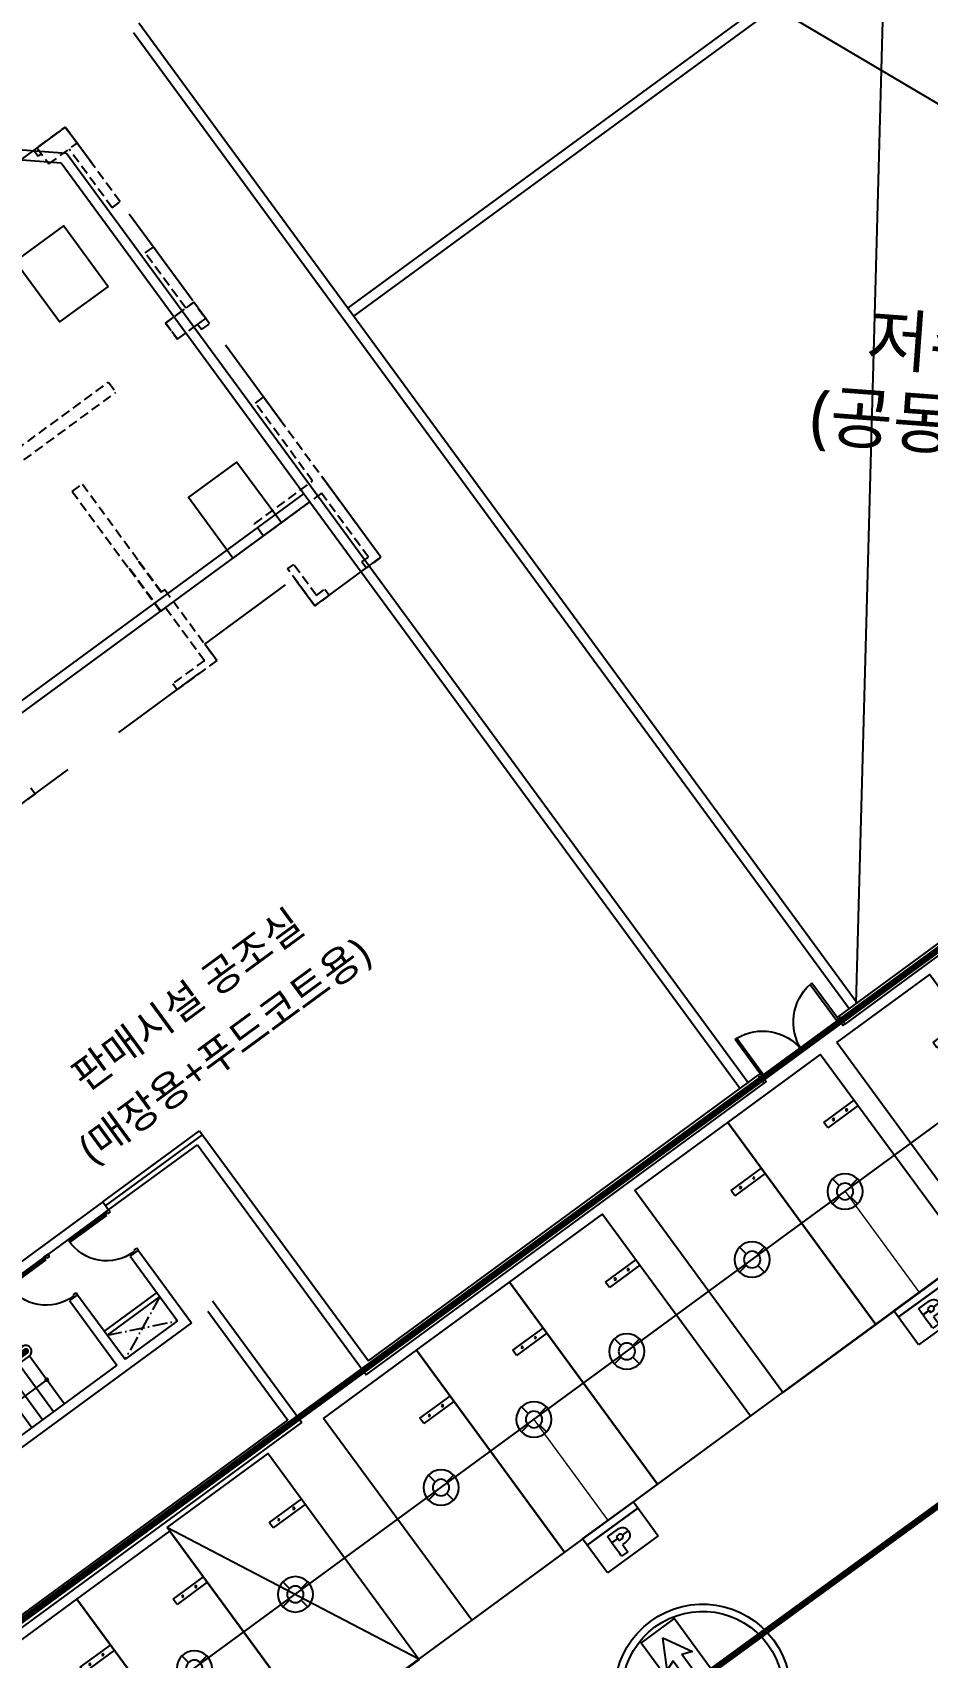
# Model space of a CAD drawing. Header units: millimetres. Extents: x 75184266 to 76346726, y -35077925 to -33679385.
# Drawn here: x 75458268 to 75476135, y -34542283 to -34509834 of the extents above; entities that cross this region are included whole.
import ezdxf
from ezdxf.enums import TextEntityAlignment as Align

# ---------------------------------------------------------------- set-up
doc = ezdxf.new("R2010")
doc.units = ezdxf.units.MM
doc.header["$LTSCALE"] = 50
doc.header["$MEASUREMENT"] = 0
for name, pattern in [('ACAD_ISO10W100', [18.5, 12, -3, 0.5, -3]), ('HIDDEN', [0.375, 0.25, -0.125]), ('HIDDEN2', [0.1875, 0.125, -0.0625]), ('XR-지하3층$0$H', [1.3, 0.8, -0.5])]:
    doc.linetypes.add(name, pattern=pattern)
doc.layers.get('0').update_dxf_attribs({"linetype": 'CONTINUOUS'})
for name, color, linetype in [('0-유도관제', 6, 'CONTINUOUS'), ('CON', 2, 'CONTINUOUS'), ('DK1', 6, 'CONTINUOUS'), ('DOOR', 7, 'CONTINUOUS'), ('HD', 7, 'CONTINUOUS'), ('open', 1, 'ACAD_ISO10W100'), ('RACEWAY', 4, 'HIDDEN'), ('W1', 3, 'CONTINUOUS'), ('XR-지하3층$0$a-door', 6, 'CONTINUOUS'), ('XR-지하3층$0$CON', 2, 'CONTINUOUS'), ('XR-지하3층$0$일반주차', 8, 'CONTINUOUS'), ('XR-지하3층$0$확장형주차', 8, 'CONTINUOUS')]:
    doc.layers.add(name, color=color, linetype=linetype)
doc.layers.add('건축', color=8, linetype='CONTINUOUS', plot=False)
for name, color, linetype, lineweight in [('구역제어-S.C.M', 2, 'CONTINUOUS', 100), ('주차유도-LGM', 6, 'CONTINUOUS', 20), ('주차유도-USM', 1, 'CONTINUOUS', 35), ('주차유도-레이스웨이', 1, 'CONTINUOUS', 25)]:
    doc.layers.add(name, color=color, linetype=linetype, lineweight=lineweight)
doc.styles.add('XR-지하3층$0$맑은고딕', font='malgun.ttf')

# ---------------------------------------------------------------- blocks, each defined once
blk = doc.blocks.new('XR-지하3층$0$일반형 주차')
at = {"layer": 'XR-지하3층$0$일반주차'}
for p, q in [((750, 3865), (0, 3865)), ((0, 3735), (750, 3735)), ((750, 3735), (750, 3865))]:
    blk.add_line(p, q, dxfattribs=at)
blk.add_lwpolyline([(2300, 5000), (0, 5000), (0, 0), (2300, 0)], close=True, dxfattribs=at)
for centre in [(238, 3800), (563, 3800)]:
    blk.add_circle(centre, 17.5, dxfattribs=at)
blk = doc.blocks.new('XR-지하3층$0$확장형 주차')
at = {"layer": 'XR-지하3층$0$확장형주차', "color": 7}
for p, q in [((0, 3965), (800, 3965)), ((800, 3835), (800, 3965)), ((0, 3835), (800, 3835))]:
    blk.add_line(p, q, dxfattribs=at)
blk.add_lwpolyline([(2500, 5100), (0, 0)], dxfattribs=at)
blk.add_lwpolyline([(2500, 5091), (0, 5091), (0, -9), (2500, -9)], close=True, dxfattribs=at)
for centre in [(238, 3900), (613, 3900)]:
    blk.add_circle(centre, 17.5, dxfattribs=at)
blk = doc.blocks.new('2P-Dr204')
at = {"color": 0}
for p, q in [((29, 50), (29, 955)), ((65, 50), (65, 956)), ((29, 50), (0, 50)), ((0, 50), (0, -50)), ((29, 14), (29, 50)), ((65, 50), (29, 50)), ((50, 14), (29, 14)), ((50, -50), (50, 14)), ((950, 14), (950, -50)), ((971, 14), (950, 14)), ((971, 14), (950, 14)), ((971, 50), (971, 14)), ((1000, 50), (971, 50)), ((1000, -50), (1000, 50)), ((50, -50), (0, -50)), ((1000, -50), (950, -50))]:
    blk.add_line(p, q, dxfattribs=at)
blk.add_arc((65, 50), 906, 0, 92.2294, dxfattribs=at)
blk = doc.blocks.new('A$C3C7850DE')
at = {"layer": 'CON', "ltscale": 100}
for p, q in [((-9, 7422), (-9, 222)), ((-9, 7422), (191, 7422)), ((191, 7422), (191, 422)), ((1191, 7422), (1191, 7222, 0)), ((1191, 7422), (2991, 7422)), ((1191, 7222), (2791, 7222)), ((2791, 7222), (2791, 5922)), ((2991, 7422), (2991, 222)), ((1191, 5922), (2791, 5922)), ((1191, 5922, 0), (1191, 5722, 0)), ((1191, 5722), (2791, 5722)), ((2791, 5722), (2791, 422)), ((191, 422), (2791, 422)), ((-9, 222), (2991, 222))]:
    blk.add_line(p, q, dxfattribs=at)
at = {"layer": 'HD', "ltscale": 10}
for p, q in [((191, 4422), (1376, 4422)), ((783, 4422), (783, 2802)), ((1376, 4422), (1376, 1722)), ((1476, 4422), (1446, 4422)), ((1446, 1722), (1446, 4422)), ((1476, 4422), (1476, 1722)), ((1506, 4422), (1476, 4422)), ((1506, 4422), (1506, 1722)), ((1506, 4422), (1536, 4422)), ((1536, 1722), (1536, 4422)), ((1606, 4422), (1606, 1722)), ((1606, 4422), (2791, 4422)), ((2198, 4422), (2198, 1097)), ((191, 4152), (1376, 4152)), ((1476, 4152), (1446, 4152)), ((1536, 4152), (1506, 4152)), ((2791, 4152), (1606, 4152)), ((191, 3882), (1376, 3882)), ((191, 3612), (1376, 3612)), ((1476, 3882), (1446, 3882)), ((1476, 3612), (1446, 3612)), ((1536, 3882), (1506, 3882)), ((1536, 3612), (1506, 3612)), ((2791, 3882), (1606, 3882)), ((2791, 3612), (1606, 3612)), ((191, 3342), (1376, 3342)), ((1476, 3342), (1446, 3342)), ((1536, 3342), (1506, 3342)), ((2791, 3342), (1606, 3342)), ((191, 3072), (1376, 3072)), ((1476, 3072), (1446, 3072)), ((1536, 3072), (1506, 3072)), ((2791, 3072), (1606, 3072)), ((191, 2802), (1376, 2802)), ((1476, 2802), (1446, 2802)), ((1536, 2802), (1506, 2802)), ((2791, 2802), (1606, 2802)), ((191, 2532), (1376, 2532)), ((1476, 2532), (1446, 2532)), ((1536, 2532), (1506, 2532)), ((2791, 2532), (1606, 2532)), ((191, 2262), (1376, 2262)), ((191, 1992), (1376, 1992)), ((783, 2262), (783, 1097)), ((1476, 2262), (1446, 2262)), ((1476, 1992), (1446, 1992)), ((1536, 2262), (1506, 2262)), ((1536, 1992), (1506, 1992)), ((2791, 2262), (1606, 2262)), ((2791, 1992), (1606, 1992)), ((191, 1722), (1376, 1722)), ((1476, 1722), (1446, 1722)), ((1506, 1722), (1476, 1722)), ((1536, 1722), (1506, 1722)), ((2791, 1722), (1606, 1722)), ((2198, 1097), (783, 1097))]:
    blk.add_line(p, q, dxfattribs=at)
blk.add_lwpolyline([(-159, 2141), (734, 2513), (779, 2461), (788, 2602), (833, 2551), (1726, 2943)], dxfattribs=at)
for points in [[(663, 2870), (783, 2802), (904, 2871), (886, 2900), (783, 2841), (680, 2900)], [(663, 2193), (783, 2262), (904, 2193), (886, 2163), (783, 2222), (680, 2164)]]:
    blk.add_lwpolyline(points, close=True, dxfattribs=at)
for centre in [(783, 4422), (783, 4422), (2198, 4422), (2198, 4422)]:
    blk.add_circle(centre, 30, dxfattribs=at)
for centre, radius, start, end in [((1491, 4422), 115, 0, 180), ((1491, 4422), 45, 0, 180), ((1491, 1722), 115, 180, 0), ((1491, 1722), 45, 180, 0)]:
    blk.add_arc(centre, radius, start, end, dxfattribs=at)
at = {"layer": 'open', "ltscale": 0.5}
for p, q in [((2191, 7222), (2791, 5922)), ((2191, 5922), (2791, 7222))]:
    blk.add_line(p, q, dxfattribs=at)
at = {"layer": 'W1', "ltscale": 100}
for p, q in [((2091, 7222), (2091, 5922)), ((2191, 7222), (2191, 5922))]:
    blk.add_line(p, q, dxfattribs=at)
at = {"layer": 'DOOR', "extrusion": (-1.015e-13, 9.27e-13, -1), "zscale": -1, "rotation": 180.0000577049292}
for p in [(-191, 7372, 0), (-191, 5872, 0)]:
    blk.add_blockref('2P-Dr204', p, dxfattribs=at)
blk = doc.blocks.new('XR-지하3층$0$A$C5E3F3FAC')
at = {"layer": 'XR-지하3층$0$a-door'}
for p, q in [((90, 950), (50, 950)), ((50, 950), (50, 0)), ((90, 0), (90, 950)), ((1910, 950), (1950, 950)), ((1910, 0), (1910, 950)), ((1950, 950), (1950, 0)), ((50, 0), (90, 0)), ((1950, 0), (1910, 0))]:
    blk.add_line(p, q, dxfattribs=at)
at = {"layer": 'XR-지하3층$0$a-door', "color": 6}
for points in [[(0, 850), (0, 1050), (50, 1050), (50, 850)], [(2000, 850), (2000, 1050), (1950, 1050), (1950, 850)]]:
    blk.add_lwpolyline(points, close=True, dxfattribs=at)
at = {"layer": 'XR-지하3층$0$a-door', "color": 7}
for centre, start, end in [((-2, 999), 275.2502, 357.2138), ((2002, 999), 182.7862, 264.7498)]:
    blk.add_arc(centre, 1003, start, end, dxfattribs=at)
blk = doc.blocks.new('XR-지하3층$0$기둥 0620')
at = {"layer": 'XR-지하3층$0$CON', "ltscale": 0.5}
blk.add_lwpolyline([(-600, 0), (600, 0), (600, 1500), (-600, 1500)], close=True, dxfattribs=at)
blk = doc.blocks.new('센서')
at = {"layer": '0-유도관제', "color": 0}
for p, q in [((405935, 34224), (406072, 34088)), ((406311, 34088), (406447, 34225)), ((405936, 33712), (406072, 33849)), ((406311, 33849), (406448, 33713))]:
    blk.add_line(p, q, dxfattribs=at)
for major_axis, start_param, end_param in [((0, 362), 2.801804347482335, 9.084989654661921), ((0, 169), 2.862310370331367, 9.145495677510954)]:
    blk.add_ellipse((406192, 33969), major_axis=major_axis, ratio=1, start_param=start_param, end_param=end_param, dxfattribs=at)
blk = doc.blocks.new('만공차등')
at = {"layer": '0-유도관제', "color": 0}
for p, q in [((305755, 78525), (306597, 78525)), ((305755, 77269), (305755, 78525)), ((306442, 77269), (306442, 78525)), ((306442, 78525), (306442, 77269)), ((306597, 78525), (306597, 77269)), ((306185, 78101), (306185, 77952)), ((306191, 78101), (306191, 77952)), ((306185, 77838), (306185, 77693)), ((306191, 77838), (306191, 77693)), ((306597, 77269), (305755, 77269))]:
    blk.add_line(p, q, dxfattribs=at)
for points in [[(305858, 77952), (305858, 77952), (305858, 78101), (305858, 78101)], [(305858, 78101), (305858, 78101), (306044, 78101), (306185, 78101)], [(306037, 77952), (306037, 77952), (305858, 77952), (305858, 77952)], [(306037, 77870), (306037, 77870), (306037, 77952), (306037, 77952)], [(306134, 77952), (306134, 77952), (306134, 77915), (306134, 77915)], [(306185, 77952), (306159, 77952), (306134, 77952), (306134, 77952)], [(306134, 77915), (306134, 77887), (306139, 77867), (306149, 77855)], [(306191, 78101), (306274, 78101), (306339, 78101), (306339, 78101)], [(306241, 77952), (306241, 77952), (306217, 77952), (306191, 77952)], [(306226, 77853), (306236, 77863), (306241, 77882), (306241, 77909)], [(306241, 77909), (306241, 77909), (306241, 77952), (306241, 77952)], [(306339, 78101), (306339, 78101), (306339, 77854), (306339, 77854)], [(306078, 77737), (306050, 77766), (306037, 77810), (306037, 77870)], [(306185, 77693), (306139, 77694), (306104, 77709), (306078, 77737)], [(306149, 77855), (306158, 77844), (306170, 77838), (306185, 77838)], [(306191, 77838), (306204, 77838), (306216, 77843), (306226, 77853)], [(306339, 77854), (306339, 77800), (306327, 77760), (306301, 77733)]]:
    blk.add_open_spline(points, degree=3, dxfattribs=at)
blk.add_open_spline([(306301, 77733), (306275, 77706), (306239, 77693), (306192, 77693), (306191, 77693), (306191, 77693), (306191, 77693)], degree=3, knots=[0.4989771, 0.4989771, 0.4989771, 0.4989771, 0.9979543, 0.9979543, 0.9979543, 1, 1, 1, 1], dxfattribs=at)
blk = doc.blocks.new('sdvfr')
at = {"layer": 'DK1'}
for p, q in [((-945351, 1790459), (-944567, 1790896)), ((-944567, 1790896), (-944674, 1790612)), ((-941645, 1790459), (-942429, 1790896)), ((-942429, 1790896), (-942322, 1790612)), ((-944567, 1790022), (-945351, 1790459)), ((-943860, 1790612), (-944674, 1790612)), ((-943860, 1790306), (-943860, 1790612)), ((-943136, 1790306), (-943136, 1790612)), ((-943136, 1790612), (-942322, 1790612)), ((-942429, 1790022), (-941645, 1790459)), ((-944674, 1790306), (-943860, 1790306)), ((-944674, 1790306), (-944567, 1790022)), ((-942322, 1790306), (-943136, 1790306)), ((-942322, 1790306), (-942429, 1790022))]:
    blk.add_line(p, q, dxfattribs=at)
blk.add_lwpolyline([(-941398, 1789894), (-941398, 1791024), (-945598, 1791024), (-945598, 1789894)], close=True, dxfattribs=at)
at = {"layer": 'DK1', "color": 2}
for radius in [2428, 2228]:
    blk.add_circle((-943498, 1790459), radius, dxfattribs=at)

msp = doc.modelspace()

# ---------------------------------------------------------------- linework, layer by layer
at = {"layer": '건축', "ltscale": 0.5}
for p, q in [((75447606.2, -34494261), (75488999.6, -34518742.6, 0)), ((75475485.9, -34500310.3, 0), (75474706, -34529221.7)), ((75460388.7, -34509641.8), (75474733.5, -34529207.8)), ((75427472.4, -34509907.9), (75458947.4, -34512242.3)), ((75460281.9, -34509834.4), (75474572.2, -34529326.1)), ((75427457.6, -34510107.3), (75458840.6, -34512434.9)), ((75458947.4, -34512242.3), (75472556, -34530804.3)), ((75458840.6, -34512434.9), (75472394.7, -34530922.5)), ((75474370.6, -34529473.9), (75474370.6, -34529473.9)), ((75474370.6, -34529473.9), (75474488.8, -34529635.2)), ((75472757.6, -34530656.4), (75472875.9, -34530817.7)), ((75459669.4, -34533184.3), (75461605, -34531765.2)), ((75459787.6, -34533345.6), (75461561.9, -34532044.8))]:
    msp.add_line(p, q, dxfattribs=at)
at = {"layer": '건축', "ltscale": 100}
for p, q in [((75464563.7, -34515336.4), (75478832.7, -34504875.2)), ((75464682, -34515497.7), (75478950.9, -34505036.5)), ((75474370.6, -34529473.9), (75496024.5, -34513598.4)), ((75474488.8, -34529635.2), (75496304, -34513641.4)), ((75452391.6, -34527326.7), (75463687.1, -34519045.5)), ((75452509.9, -34527487.9), (75463804.7, -34519205.9)), ((75464932.1, -34536641.7), (75472875.9, -34530817.7)), ((75464975.1, -34536362.2), (75472757.6, -34530656.4)), ((75461605, -34531765.2, 0), (75464975.1, -34536362.2, 0)), ((75459728.5, -34533264.9), (75461664.1, -34531845.9)), ((75461561.9, -34532044.8, 0), (75464932.1, -34536641.7, 0)), ((75461765.8, -34535367.2, 0), (75463362.2, -34537544.7, 0)), ((75461864.8, -34535164, 0), (75463641.7, -34537587.7, 0)), ((75437393.6, -34556583.5), (75463362.2, -34537544.7)), ((75437511.9, -34556744.8), (75463641.7, -34537587.7))]:
    msp.add_line(p, q, dxfattribs=at)
at = {"layer": '건축', "ltscale": 1000}
msp.add_line((75440255.1, -34561174.9), (75512999.3, -34507842.6), dxfattribs=at)
at = {"layer": '건축', "linetype": 'HIDDEN2', "ltscale": 30}
for p, q in [((75458398.7, -34512106.9), (75458922.8, -34511722.5)), ((75458922.8, -34511722.5), (75459070.6, -34511924.1)), ((75458293.8, -34512183.8), (75458382.5, -34512304.8)), ((75459855.7, -34513332.5), (75460016.9, -34513214.2)), ((75459855.7, -34513332.5), (75460016.9, -34513214.2)), ((75460518.1, -34514235.6), (75460679.4, -34514117.3)), ((75460925.2, -34515636.1), (75461489.6, -34515222)), ((75461161.7, -34515958.6), (75461726.2, -34515544.6)), ((75461578.3, -34515343), (75461726.2, -34515544.6)), ((75461641.8, -34515767.7), (75461803.1, -34515649.4)), ((75457946, -34518168.4), (75459784.5, -34516820)), ((75457868.1, -34518535.6), (75459932.3, -34517021.5)), ((75462718.2, -34517235.3), (75462879.5, -34517117)), ((75459264.8, -34518850.5), (75460400.4, -34520398.7)), ((75459063.2, -34518998.4), (75460198.8, -34520546.6)), ((75463361, -34520546.3), (75463481.9, -34520457.6)), ((75464845.5, -34520406.1), (75464974.6, -34520311.5)), ((75464845.5, -34520406.1), (75464934.3, -34520527.1)), ((75463502.9, -34520739.8), (75463591.6, -34520860.8)), ((75460908.4, -34520956.2), (75461949.4, -34522375.4)), ((75463934.4, -34521074.4), (75464103.7, -34520950.2)), ((75464103.7, -34520950.2), (75464192.4, -34521071.2)), ((75460924.6, -34521316.4), (75461699.4, -34522372.7)), ((75461699.4, -34522372.7), (75461070.4, -34522834)), ((75461949.4, -34522375.4), (75461159.2, -34522955)), ((75461070.4, -34522834), (75461159.2, -34522955)), ((75458232.1, -34524915.9), (75458320.8, -34525036.8))]:
    msp.add_line(p, q, dxfattribs=at)
at = {"layer": '건축', "linetype": 'XR-지하3층$0$H', "ltscale": 50}
msp.add_lwpolyline([(75457369.3, -34525734.7), (75461949.4, -34522375.4), (75461708.4, -34522046.8), (75463498.5, -34520733.9), (75463902.1, -34521284.1), (75465224.5, -34520314.2), (75458922.8, -34511722.5), (75451246.3, -34517353)], dxfattribs=at)
at = {"layer": '건축', "linetype": 'HIDDEN2', "ltscale": 30}
for points in [[(75458922.8, -34511722.5), (75458293.8, -34512183.8)], [(75460016.9, -34513214.2), (75458922.8, -34511722.5)], [(75458382.5, -34512304.8), (75458447.1, -34512257.4)], [(75459855.7, -34513332.5), (75458998.1, -34512163.3)], [(75461328.4, -34515340.3), (75460518.1, -34514235.6)], [(75461803.1, -34515649.4), (75460679.4, -34514117.3)], [(75461484.3, -34515722), (75461726.2, -34515544.6)], [(75461161.7, -34515958.6), (75460925.2, -34515636.1)], [(75461641.8, -34515767.7), (75461564.9, -34515662.9)], [(75459784.5, -34516820), (75459932.3, -34517021.5)], [(75459784.5, -34516820), (75459932.3, -34517021.5)], [(75464316.7, -34519076.4), (75462879.5, -34517117)], [(75463859.7, -34518791.5), (75462718.2, -34517235.3)], [(75459063.2, -34518998.4), (75459264.8, -34518850.5)], [(75464037.1, -34519033.4), (75462876, -34519885.1), (75462698.6, -34519643.2), (75463859.7, -34518791.5)], [(75465224.5, -34520314.2), (75464139.3, -34518834.5)], [(75464974.6, -34520311.5), (75464037.1, -34519033.4)], [(75460400.4, -34520398.7), (75460392.3, -34520404.6), (75460835.9, -34521009.4), (75460843.9, -34521003.5)], [(75463934.4, -34521074.4), (75463481.9, -34520457.6)], [(75465224.5, -34520314.2), (75464934.3, -34520527.1)], [(75460827.8, -34521387.3), (75460206.8, -34520540.7), (75460198.8, -34520546.6)], [(75463902.1, -34521284.1), (75463361, -34520546.3)], [(75460908.4, -34520956.2), (75460843.9, -34521003.5)], [(75464192.4, -34521071.2), (75463902.1, -34521284.1)], [(75460924.6, -34521316.4), (75460827.8, -34521387.3)], [(75458320.8, -34525036.8), (75457369.3, -34525734.7)]]:
    msp.add_lwpolyline(points, dxfattribs=at)
for points in [[(75458922.8, -34511722.5), (75458358.3, -34512136.5), (75458594.9, -34512459), (75459159.4, -34512045)], [(75461489.6, -34515222), (75460925.2, -34515636.1), (75461161.7, -34515958.6), (75461726.2, -34515544.6)], [(75460843.9, -34521003.5), (75460835.9, -34521009.4), (75460392.3, -34520404.6), (75460400.4, -34520398.7)], [(75460827.8, -34521387.3), (75460819.8, -34521393.3), (75460198.8, -34520546.6), (75460206.8, -34520540.7)]]:
    msp.add_lwpolyline(points, close=True, dxfattribs=at)
at = {"layer": '구역제어-S.C.M', "ltscale": 0.5}
for p, q in [((75436380.4, -34557383.3), (75515521.4, -34499490.3)), ((75512956.4, -34512582.3), (75471621.4, -34542695.3))]:
    msp.add_line(p, q, dxfattribs=at)
at = {"layer": '주차유도-LGM', "color": 6, "lineweight": 20, "ltscale": 500}
for p, q in [((75474489.3, -34532976.8), (75475972.8, -34535000.3)), ((75468279.4, -34537529.6), (75469762.9, -34539553))]:
    msp.add_line(p, q, dxfattribs=at)
at = {"layer": '주차유도-레이스웨이', "ltscale": 0.5}
msp.add_line((75439757.4, -34558428.6), (75497166.8, -34516350.9), dxfattribs=at)

# ---------------------------------------------------------------- block references
at = {"layer": 'RACEWAY', "xscale": 0.7218862486673641, "yscale": 0.7218862473964691, "zscale": 0.7218862445435519, "rotation": 306.2469336900548}
msp.add_blockref('sdvfr', (74831979.7, -35856476.3), dxfattribs=at)
at = {"layer": '건축', "extrusion": (0, 0, -1), "zscale": -1, "rotation": 323.7524249039637}
for p in [(-75459293.7, -34515260.3), (-75462752.4, -34519975.5)]:
    msp.add_blockref('XR-지하3층$0$기둥 0620', p, dxfattribs=at)
at = {"layer": '건축', "xscale": -1}
for name, p, rotation in [('XR-지하3층$0$A$C5E3F3FAC', (75472255, -34529970.9), 216.2469333580253), ('XR-지하3층$0$일반형 주차', (75479136, -34532675.9), 36.24693490030937), ('XR-지하3층$0$일반형 주차', (75476958.6, -34534272.3), 36.24693490030937), ('XR-지하3층$0$일반형 주차', (75475103.7, -34535632.2), 36.24693490030937), ('XR-지하3층$0$일반형 주차', (75472600.5, -34537460.9), 36.24693490030937), ('XR-지하3층$0$일반형 주차', (75470745.6, -34538820.8), 36.24693490030937), ('XR-지하3층$0$일반형 주차', (75468890.7, -34540180.8), 36.24693490030937), ('XR-지하3층$0$확장형 주차', (75465982.7, -34542313.3), 36.24693490030937), ('XR-지하3층$0$일반형 주차', (75463966.5, -34543791.5), 36.24693490030937), ('XR-지하3층$0$일반형 주차', (75462111.6, -34545151.4), 36.24693490030937)]:
    msp.add_blockref(name, p, dxfattribs=dict(at, rotation=rotation))
at = {"layer": '건축', "ltscale": 0.5, "rotation": 306.2468838053784}
msp.add_blockref('A$C3C7850DE', (75453689.2, -34537579.8), dxfattribs=at)
at = {"layer": '주차유도-LGM', "color": 6, "rotation": 126.2469349002818}
for p in [(75720069.8, -34736197.8), (75713859.9, -34740750.6)]:
    msp.add_blockref('만공차등', p, dxfattribs=at)
at = {"layer": '주차유도-USM', "extrusion": (0, 0, -1), "xscale": 0.9750000000000001, "yscale": 0.9750000000000001, "zscale": -0.9750000000000001, "rotation": 270}
for p in [(-75507608.7, -34136940), (-75505753.8, -34138299.9), (-75503253.7, -34140132.9), (-75501398.8, -34141492.8), (-75499543.9, -34142852.7), (-75496635.6, -34144984.9), (-75494619.4, -34146463.1)]:
    msp.add_blockref('센서', p, dxfattribs=at)

# ---------------------------------------------------------------- texts
at = {"layer": '건축', "style": 'XR-지하3층$0$맑은고딕'}
for s, p in [('저수조', (75476803.7, -34516064.2)), ('(공동주택)', (75476692.7, -34517715.5))]:
    msp.add_text(s, height=1000, rotation=355.75821, dxfattribs=at).set_placement(p, align=Align.MIDDLE)
for s, p in [('판매시설 공조실', (75461356.1, -34529144.3)), ('(매장용+푸드코트용)', (75462096.5, -34530154.2))]:
    msp.add_text(s, height=600, rotation=36.24693, dxfattribs=at).set_placement(p, align=Align.MIDDLE_CENTER)

doc.saveas('drawing.dxf')
